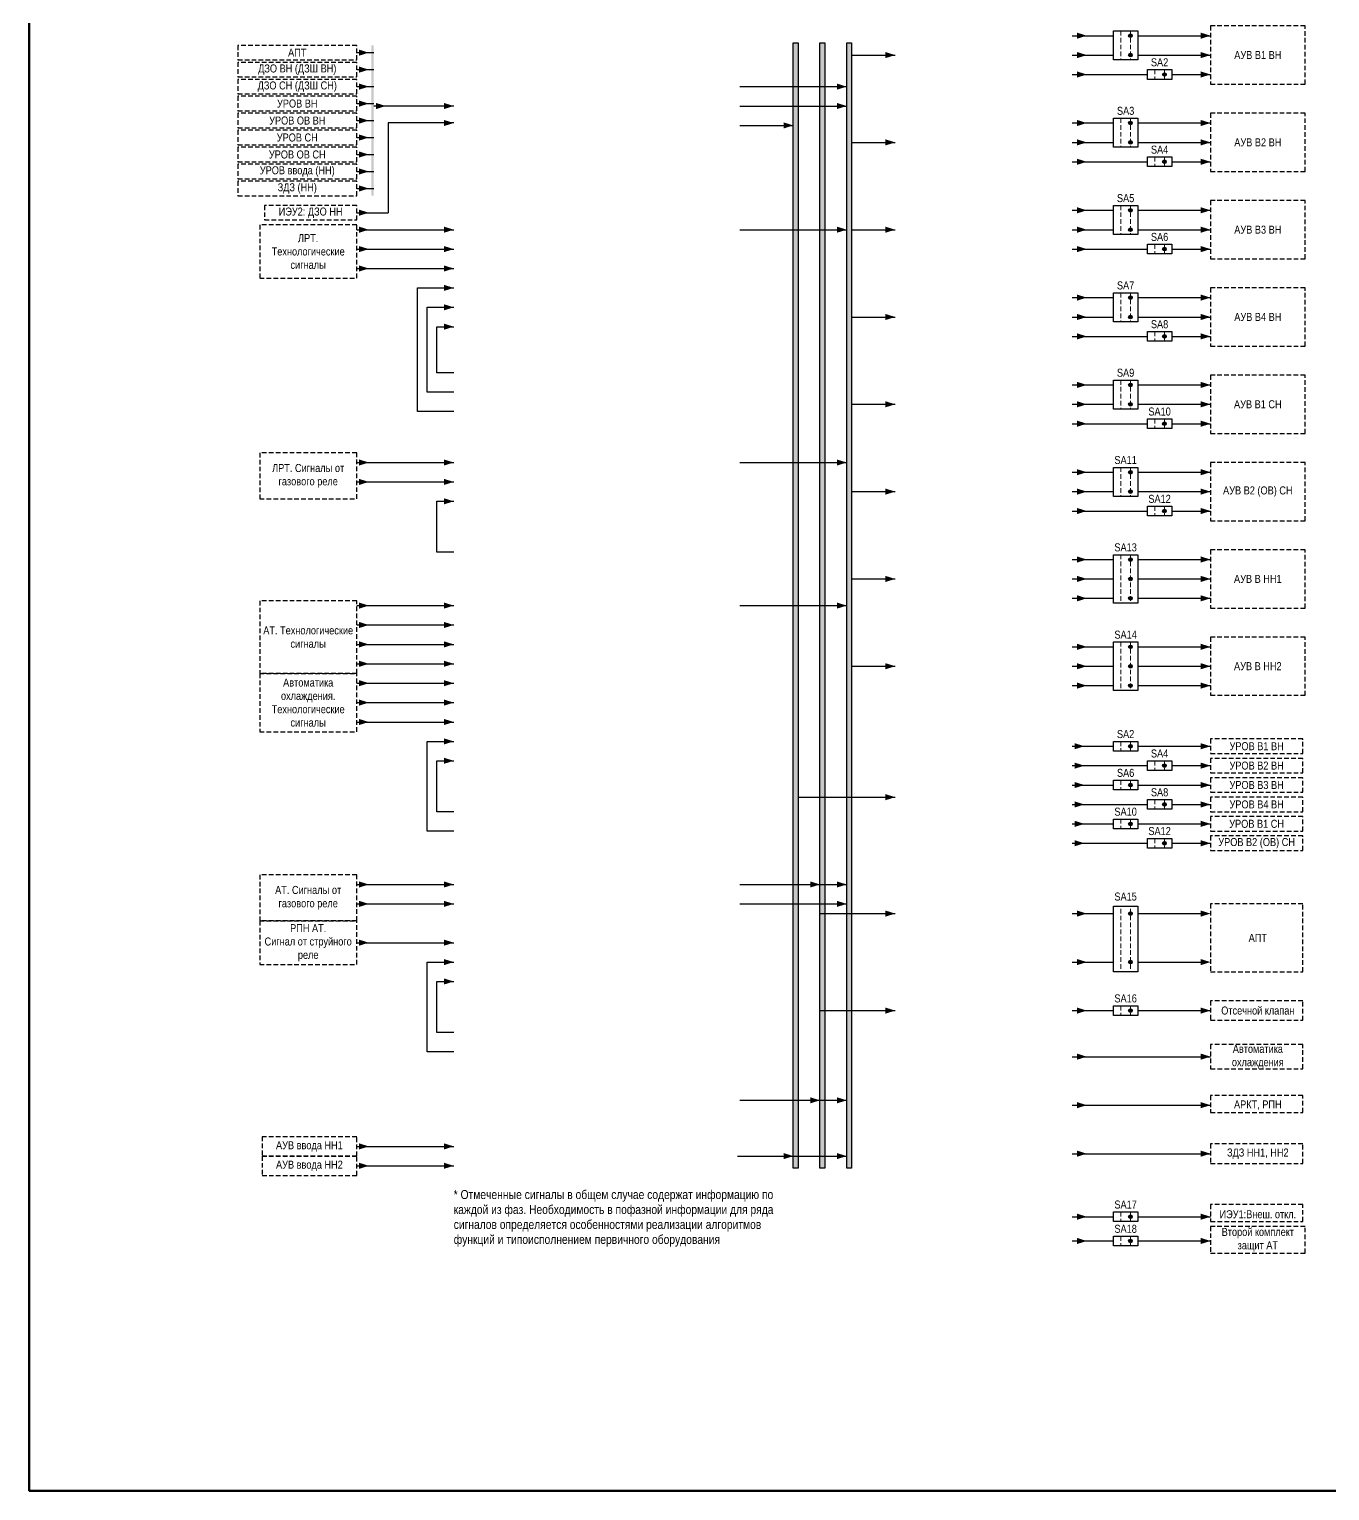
# Model space of a CAD drawing. Header units: millimetres. Extents: x 25558 to 49929, y 1902 to 19390.
# Drawn here: x 26079 to 26615, y 15843 to 16446 of the extents above; entities that cross this region are included whole.
import ezdxf

# ---------------------------------------------------------------- set-up
doc = ezdxf.new("R2010")
doc.units = ezdxf.units.MM
doc.linetypes.add('штриховая2', pattern=[9.525, 6.35, -3.175])
for name, color, linetype, lineweight in [('Основная', 7, 'Continuous', 30), ('Отключение_включение', 1, 'Continuous', 30), ('Тонкая', 7, 'Continuous', 5), ('Цепи внешние', 84, 'Continuous', 30), ('Цепи внутренние', 5, 'Continuous', 30), ('Штриховая', 7, 'штриховая2', 20)]:
    doc.layers.add(name, color=color, linetype=linetype, lineweight=lineweight)
doc.styles.add('Narrow', font='ARIALN.TTF')

msp = doc.modelspace()

# ---------------------------------------------------------------- hatches: boundary and pattern name
h = msp.add_hatch(color=1)
h.dxf.hatch_style = 1
h.paths.add_polyline_path([(26220, 16377), (26221, 16377), (26221, 16439), (26220, 16439)])
at = {"layer": 'Отключение_включение'}
h = msp.add_hatch(color=256, dxfattribs=at)
h.dxf.hatch_style = 1
h.paths.add_polyline_path([(26418, 16440), (26416, 16440), (26416, 15976), (26418, 15976)])
at = {"layer": 'Тонкая', "lineweight": 25, "ltscale": 0.25}
h = msp.add_hatch(color=256, dxfattribs=at)
edge = h.paths.add_edge_path()
edge.add_arc((26533, 16443), 0.75, 0, 360)
h = msp.add_hatch(color=256, dxfattribs=at)
edge = h.paths.add_edge_path()
edge.add_arc((26533, 16435), 0.75, 0, 360)
h = msp.add_hatch(color=256, dxfattribs=at)
edge = h.paths.add_edge_path()
edge.add_arc((26547, 16427), 0.75, 0, 360)
h = msp.add_hatch(color=256, dxfattribs=at)
edge = h.paths.add_edge_path()
edge.add_arc((26533, 16407), 0.75, 0, 360)
h = msp.add_hatch(color=256, dxfattribs=at)
edge = h.paths.add_edge_path()
edge.add_arc((26533, 16399), 0.75, 0, 360)
h = msp.add_hatch(color=256, dxfattribs=at)
edge = h.paths.add_edge_path()
edge.add_arc((26547, 16391), 0.75, 0, 360)
h = msp.add_hatch(color=256, dxfattribs=at)
edge = h.paths.add_edge_path()
edge.add_arc((26533, 16371), 0.75, 0, 360)
h = msp.add_hatch(color=256, dxfattribs=at)
edge = h.paths.add_edge_path()
edge.add_arc((26533, 16363), 0.75, 0, 360)
h = msp.add_hatch(color=256, dxfattribs=at)
edge = h.paths.add_edge_path()
edge.add_arc((26547, 16355), 0.75, 0, 360)
h = msp.add_hatch(color=256, dxfattribs=at)
edge = h.paths.add_edge_path()
edge.add_arc((26533, 16335), 0.75, 0, 360)
h = msp.add_hatch(color=256, dxfattribs=at)
edge = h.paths.add_edge_path()
edge.add_arc((26533, 16327), 0.75, 0, 360)
h = msp.add_hatch(color=256, dxfattribs=at)
edge = h.paths.add_edge_path()
edge.add_arc((26547, 16319), 0.75, 0, 360)
h = msp.add_hatch(color=256, dxfattribs=at)
edge = h.paths.add_edge_path()
edge.add_arc((26533, 16299), 0.75, 0, 360)
h = msp.add_hatch(color=256, dxfattribs=at)
edge = h.paths.add_edge_path()
edge.add_arc((26533, 16291), 0.75, 0, 360)
h = msp.add_hatch(color=256, dxfattribs=at)
edge = h.paths.add_edge_path()
edge.add_arc((26547, 16283), 0.75, 0, 360)
h = msp.add_hatch(color=256, dxfattribs=at)
edge = h.paths.add_edge_path()
edge.add_arc((26533, 16263), 0.75, 0, 360)
h = msp.add_hatch(color=256, dxfattribs=at)
edge = h.paths.add_edge_path()
edge.add_arc((26533, 16255), 0.75, 0, 360)
h = msp.add_hatch(color=256, dxfattribs=at)
edge = h.paths.add_edge_path()
edge.add_arc((26547, 16247), 0.75, 0, 360)
h = msp.add_hatch(color=256, dxfattribs=at)
edge = h.paths.add_edge_path()
edge.add_arc((26533, 16227), 0.75, 0, 360)
h = msp.add_hatch(color=256, dxfattribs=at)
edge = h.paths.add_edge_path()
edge.add_arc((26533, 16219), 0.75, 0, 360)
h = msp.add_hatch(color=256, dxfattribs=at)
edge = h.paths.add_edge_path()
edge.add_arc((26533, 16211), 0.75, 0, 360)
h = msp.add_hatch(color=256, dxfattribs=at)
edge = h.paths.add_edge_path()
edge.add_arc((26533, 16191), 0.75, 0, 360)
h = msp.add_hatch(color=256, dxfattribs=at)
edge = h.paths.add_edge_path()
edge.add_arc((26533, 16183), 0.75, 0, 360)
h = msp.add_hatch(color=256, dxfattribs=at)
edge = h.paths.add_edge_path()
edge.add_arc((26533, 16175), 0.75, 0, 360)
h = msp.add_hatch(color=256, dxfattribs=at)
edge = h.paths.add_edge_path()
edge.add_arc((26533, 16150), 0.75, 0, 360)
h = msp.add_hatch(color=256, dxfattribs=at)
edge = h.paths.add_edge_path()
edge.add_arc((26547, 16142), 0.75, 0, 360)
h = msp.add_hatch(color=256, dxfattribs=at)
edge = h.paths.add_edge_path()
edge.add_arc((26533, 16134), 0.75, 0, 360)
h = msp.add_hatch(color=256, dxfattribs=at)
edge = h.paths.add_edge_path()
edge.add_arc((26547, 16126), 0.75, 0, 360)
h = msp.add_hatch(color=256, dxfattribs=at)
edge = h.paths.add_edge_path()
edge.add_arc((26533, 16118), 0.75, 0, 360)
h = msp.add_hatch(color=256, dxfattribs=at)
edge = h.paths.add_edge_path()
edge.add_arc((26547, 16110), 0.75, 0, 360)
h = msp.add_hatch(color=256, dxfattribs=at)
edge = h.paths.add_edge_path()
edge.add_arc((26533, 16081), 0.75, 0, 360)
h = msp.add_hatch(color=256, dxfattribs=at)
edge = h.paths.add_edge_path()
edge.add_arc((26533, 16061), 0.75, 0, 360)
h = msp.add_hatch(color=256, dxfattribs=at)
edge = h.paths.add_edge_path()
edge.add_arc((26533, 16041), 0.75, 0, 360)
h = msp.add_hatch(color=256, dxfattribs=at)
edge = h.paths.add_edge_path()
edge.add_arc((26533, 15956), 0.75, 0, 360)
h = msp.add_hatch(color=256, dxfattribs=at)
edge = h.paths.add_edge_path()
edge.add_arc((26533, 15946), 0.75, 0, 360)
at = {"layer": 'Цепи внутренние', "ltscale": 0.3}
h = msp.add_hatch(color=256, dxfattribs=at)
h.dxf.hatch_style = 1
h.paths.add_polyline_path([(26396, 16440), (26394, 16440), (26394, 15976), (26396, 15976)])
h = msp.add_hatch(color=256, dxfattribs=at)
h.dxf.hatch_style = 1
h.paths.add_polyline_path([(26407, 16440), (26405, 16440), (26405, 15976), (26407, 15976)])

# ---------------------------------------------------------------- linework, layer by layer
at = {"layer": 'Основная'}
for points in [[(26526, 16445), (26536, 16445), (26536, 16433), (26526, 16433)], [(26540, 16429), (26550, 16429), (26550, 16425), (26540, 16425)], [(26526, 16409), (26536, 16409), (26536, 16397), (26526, 16397)], [(26540, 16393), (26550, 16393), (26550, 16389), (26540, 16389)], [(26526, 16373), (26536, 16373), (26536, 16361), (26526, 16361)], [(26540, 16357), (26550, 16357), (26550, 16353), (26540, 16353)], [(26526, 16337), (26536, 16337), (26536, 16325), (26526, 16325)], [(26540, 16321), (26550, 16321), (26550, 16317), (26540, 16317)], [(26526, 16301), (26536, 16301), (26536, 16289), (26526, 16289)], [(26540, 16285), (26550, 16285), (26550, 16281), (26540, 16281)], [(26526, 16265), (26536, 16265), (26536, 16253), (26526, 16253)], [(26540, 16249), (26550, 16249), (26550, 16245), (26540, 16245)], [(26526, 16229), (26536, 16229), (26536, 16209), (26526, 16209)], [(26526, 16193), (26536, 16193), (26536, 16173), (26526, 16173)], [(26526, 16152), (26536, 16152), (26536, 16148), (26526, 16148)], [(26540, 16144), (26550, 16144), (26550, 16140), (26540, 16140)], [(26526, 16136), (26536, 16136), (26536, 16132), (26526, 16132)], [(26540, 16128), (26550, 16128), (26550, 16124), (26540, 16124)], [(26526, 16120), (26536, 16120), (26536, 16116), (26526, 16116)], [(26540, 16112), (26550, 16112), (26550, 16108), (26540, 16108)], [(26526, 16084), (26536, 16084), (26536, 16057), (26526, 16057)], [(26526, 16043), (26536, 16043), (26536, 16039), (26526, 16039)], [(26526, 15958), (26536, 15958), (26536, 15954), (26526, 15954)], [(26526, 15948), (26536, 15948), (26536, 15944), (26526, 15944)]]:
    msp.add_lwpolyline(points, close=True, dxfattribs=at)
at = {"layer": 'Отключение_включение'}
for p, q in [((26509, 16443), (26526, 16443)), ((26536, 16443), (26566, 16443)), ((26214, 16436), (26221, 16436)), ((26418, 16435), (26436, 16435)), ((26214, 16429), (26221, 16429)), ((26214, 16422), (26221, 16422)), ((26372, 16422), (26416, 16422)), ((26214, 16415), (26221, 16415)), ((26372, 16414), (26416, 16414)), ((26214, 16408), (26221, 16408)), ((26254, 16407), (26227, 16407)), ((26227, 16407), (26227, 16370)), ((26509, 16407), (26526, 16407)), ((26536, 16407), (26566, 16407)), ((26214, 16401), (26221, 16401)), ((26418, 16399), (26436, 16399)), ((26214, 16394), (26221, 16394)), ((26214, 16387), (26221, 16387)), ((26214, 16380), (26221, 16380)), ((26214, 16370), (26227, 16370)), ((26509, 16371), (26526, 16371)), ((26536, 16371), (26566, 16371)), ((26372, 16363), (26416, 16363)), ((26418, 16363), (26436, 16363)), ((26509, 16335), (26526, 16335)), ((26536, 16335), (26566, 16335)), ((26418, 16327), (26436, 16327)), ((26509, 16299), (26526, 16299)), ((26536, 16299), (26566, 16299)), ((26418, 16291), (26436, 16291)), ((26372, 16267), (26416, 16267)), ((26509, 16263), (26526, 16263)), ((26536, 16263), (26566, 16263)), ((26418, 16255), (26436, 16255)), ((26509, 16227), (26526, 16227)), ((26536, 16227), (26566, 16227)), ((26418, 16219), (26436, 16219)), ((26372, 16208), (26416, 16208)), ((26509, 16191), (26526, 16191)), ((26536, 16191), (26566, 16191)), ((26418, 16183), (26436, 16183)), ((26372, 16093), (26416, 16093)), ((26372, 16085), (26416, 16085)), ((26372, 16004), (26416, 16004)), ((26371, 15981), (26416, 15981)), ((26509, 15956), (26526, 15956)), ((26536, 15956), (26566, 15956)), ((26509, 15946), (26526, 15946)), ((26536, 15946), (26566, 15946))]:
    msp.add_line(p, q, dxfattribs=at)
for points in [[(26515, 16443, 0, 2.5, 0), (26511, 16443, 0, 0, 0)], [(26566, 16443, 0, 2.5, 0), (26562, 16443, 0, 0, 0)], [(26219, 16436, 0, 2.5, 0), (26215, 16436, 0, 0, 0)], [(26436, 16435, 0, 2.5, 0), (26432, 16435, 0, 0, 0)], [(26219, 16429, 0, 2.5, 0), (26215, 16429, 0, 0, 0)], [(26219, 16422, 0, 2.5, 0), (26215, 16422, 0, 0, 0)], [(26416, 16422, 0, 2.5, 0), (26412, 16422, 0, 0, 0)], [(26219, 16415, 0, 2.5, 0), (26215, 16415, 0, 0, 0)], [(26226, 16414, 0, 2.5, 0), (26222, 16414, 0, 0, 0)], [(26254, 16414, 0, 2.5, 0), (26250, 16414, 0, 0, 0)], [(26416, 16414, 0, 2.5, 0), (26412, 16414, 0, 0, 0)], [(26219, 16408, 0, 2.5, 0), (26215, 16408, 0, 0, 0)], [(26254, 16407, 0, 2.5, 0), (26250, 16407, 0, 0, 0)], [(26515, 16407, 0, 2.5, 0), (26511, 16407, 0, 0, 0)], [(26566, 16407, 0, 2.5, 0), (26562, 16407, 0, 0, 0)], [(26219, 16401, 0, 2.5, 0), (26215, 16401, 0, 0, 0)], [(26436, 16399, 0, 2.5, 0), (26432, 16399, 0, 0, 0)], [(26219, 16394, 0, 2.5, 0), (26215, 16394, 0, 0, 0)], [(26219, 16387, 0, 2.5, 0), (26215, 16387, 0, 0, 0)], [(26219, 16380, 0, 2.5, 0), (26215, 16380, 0, 0, 0)], [(26219, 16370, 0, 2.5, 0), (26215, 16370, 0, 0, 0)], [(26515, 16371, 0, 2.5, 0), (26511, 16371, 0, 0, 0)], [(26566, 16371, 0, 2.5, 0), (26562, 16371, 0, 0, 0)], [(26416, 16363, 0, 2.5, 0), (26412, 16363, 0, 0, 0)], [(26436, 16363, 0, 2.5, 0), (26432, 16363, 0, 0, 0)], [(26515, 16335, 0, 2.5, 0), (26511, 16335, 0, 0, 0)], [(26566, 16335, 0, 2.5, 0), (26562, 16335, 0, 0, 0)], [(26436, 16327, 0, 2.5, 0), (26432, 16327, 0, 0, 0)], [(26515, 16299, 0, 2.5, 0), (26511, 16299, 0, 0, 0)], [(26566, 16299, 0, 2.5, 0), (26562, 16299, 0, 0, 0)], [(26436, 16291, 0, 2.5, 0), (26432, 16291, 0, 0, 0)], [(26416, 16267, 0, 2.5, 0), (26412, 16267, 0, 0, 0)], [(26515, 16263, 0, 2.5, 0), (26511, 16263, 0, 0, 0)], [(26566, 16263, 0, 2.5, 0), (26562, 16263, 0, 0, 0)], [(26436, 16255, 0, 2.5, 0), (26432, 16255, 0, 0, 0)], [(26515, 16227, 0, 2.5, 0), (26511, 16227, 0, 0, 0)], [(26566, 16227, 0, 2.5, 0), (26562, 16227, 0, 0, 0)], [(26436, 16219, 0, 2.5, 0), (26432, 16219, 0, 0, 0)], [(26416, 16208, 0, 2.5, 0), (26412, 16208, 0, 0, 0)], [(26515, 16191, 0, 2.5, 0), (26511, 16191, 0, 0, 0)], [(26566, 16191, 0, 2.5, 0), (26562, 16191, 0, 0, 0)], [(26436, 16183, 0, 2.5, 0), (26432, 16183, 0, 0, 0)], [(26405, 16093, 0, 2.5, 0), (26401, 16093, 0, 0, 0)], [(26416, 16093, 0, 2.5, 0), (26412, 16093, 0, 0, 0)], [(26416, 16085, 0, 2.5, 0), (26412, 16085, 0, 0, 0)], [(26405, 16004, 0, 2.5, 0), (26401, 16004, 0, 0, 0)], [(26416, 16004, 0, 2.5, 0), (26412, 16004, 0, 0, 0)], [(26394, 15981, 0, 2.5, 0), (26390, 15981, 0, 0, 0)], [(26416, 15981, 0, 2.5, 0), (26412, 15981, 0, 0, 0)], [(26515, 15956, 0, 2.5, 0), (26511, 15956, 0, 0, 0)], [(26566, 15956, 0, 2.5, 0), (26562, 15956, 0, 0, 0)], [(26515, 15946, 0, 2.5, 0), (26511, 15946, 0, 0, 0)], [(26566, 15946, 0, 2.5, 0), (26562, 15946, 0, 0, 0)]]:
    msp.add_lwpolyline(points, format="xyseb", dxfattribs=at)
msp.add_lwpolyline([(26416, 16440), (26418, 16440), (26418, 15976), (26416, 15976)], close=True, dxfattribs=at)
msp.add_lwpolyline([(26254, 16414), (26221, 16414)], dxfattribs=at)
at = {"layer": 'Тонкая', "color": 6, "lineweight": 50}
msp.add_lwpolyline([(26673, 15843), (26079, 15843), (26079, 16683), (26673, 16683)], close=True, dxfattribs=at)
at = {"layer": 'Тонкая', "lineweight": 25, "ltscale": 0.25}
for centre in [(26533, 16443), (26533, 16435), (26547, 16427), (26533, 16407), (26533, 16399), (26547, 16391), (26533, 16371), (26533, 16363), (26547, 16355), (26533, 16335), (26533, 16327), (26547, 16319), (26533, 16299), (26533, 16291), (26547, 16283), (26533, 16263), (26533, 16255), (26547, 16247), (26533, 16227), (26533, 16219), (26533, 16211), (26533, 16191), (26533, 16183), (26533, 16175), (26533, 16150), (26547, 16142), (26533, 16134), (26547, 16126), (26533, 16118), (26547, 16110), (26533, 16081), (26533, 16061), (26533, 16041), (26533, 15956), (26533, 15946)]:
    msp.add_circle(centre, 0.75, dxfattribs=at)
at = {"layer": 'Цепи внешние', "ltscale": 0.3}
for p, q in [((26509, 16435), (26526, 16435)), ((26536, 16435), (26566, 16435)), ((26509, 16427), (26540, 16427)), ((26550, 16427), (26566, 16427)), ((26509, 16399), (26526, 16399)), ((26536, 16399), (26566, 16399)), ((26509, 16391), (26540, 16391)), ((26550, 16391), (26566, 16391)), ((26214, 16363), (26254, 16363)), ((26509, 16363), (26526, 16363)), ((26536, 16363), (26566, 16363)), ((26214, 16355), (26254, 16355)), ((26509, 16355), (26540, 16355)), ((26550, 16355), (26566, 16355)), ((26214, 16347), (26254, 16347)), ((26509, 16327), (26526, 16327)), ((26536, 16327), (26566, 16327)), ((26509, 16319), (26540, 16319)), ((26550, 16319), (26566, 16319)), ((26509, 16291), (26526, 16291)), ((26536, 16291), (26566, 16291)), ((26509, 16283), (26540, 16283)), ((26550, 16283), (26566, 16283)), ((26214, 16267), (26254, 16267)), ((26214, 16259), (26254, 16259)), ((26509, 16255), (26526, 16255)), ((26536, 16255), (26566, 16255)), ((26509, 16247), (26540, 16247)), ((26550, 16247), (26566, 16247)), ((26509, 16219), (26526, 16219)), ((26536, 16219), (26566, 16219)), ((26214, 16208), (26254, 16208)), ((26509, 16211), (26526, 16211)), ((26536, 16211), (26566, 16211)), ((26214, 16200), (26254, 16200)), ((26214, 16192), (26254, 16192)), ((26214, 16184), (26254, 16184)), ((26509, 16183), (26526, 16183)), ((26536, 16183), (26566, 16183)), ((26214, 16176), (26254, 16176)), ((26509, 16175), (26526, 16175)), ((26536, 16175), (26566, 16175)), ((26214, 16168), (26254, 16168)), ((26214, 16160), (26254, 16160)), ((26214, 16093), (26254, 16093)), ((26214, 16085), (26254, 16085)), ((26214, 16069), (26254, 16069)), ((26214, 15985), (26254, 15985)), ((26214, 15977), (26254, 15977))]:
    msp.add_line(p, q, dxfattribs=at)
at = {"layer": 'Цепи внешние'}
for p, q in [((26509, 16150), (26526, 16150)), ((26536, 16150), (26566, 16150)), ((26509, 16142), (26540, 16142)), ((26550, 16142), (26566, 16142)), ((26509, 16134), (26526, 16134)), ((26536, 16134), (26566, 16134)), ((26509, 16126), (26540, 16126)), ((26550, 16126), (26566, 16126)), ((26509, 16118), (26526, 16118)), ((26536, 16118), (26566, 16118)), ((26509, 16110), (26540, 16110)), ((26550, 16110), (26566, 16110)), ((26509, 16081), (26526, 16081)), ((26536, 16081), (26562, 16081)), ((26509, 16061), (26526, 16061)), ((26536, 16061), (26562, 16061)), ((26509, 16041), (26526, 16041)), ((26536, 16041), (26566, 16041)), ((26509, 16002), (26566, 16002)), ((26509, 15982), (26566, 15982))]:
    msp.add_line(p, q, dxfattribs=at)
at = {"layer": 'Цепи внешние', "linetype": 'штриховая2', "ltscale": 0.3}
for points in [[(26605, 16447), (26566, 16447), (26566, 16423), (26605, 16423)], [(26214, 16439), (26165, 16439), (26165, 16433), (26214, 16433)], [(26214, 16432), (26165, 16432), (26165, 16426), (26214, 16426)], [(26214, 16425), (26165, 16425), (26165, 16419), (26214, 16419)], [(26214, 16418), (26165, 16418), (26165, 16412), (26214, 16412)], [(26214, 16411), (26165, 16411), (26165, 16405), (26214, 16405)], [(26605, 16411), (26566, 16411), (26566, 16387), (26605, 16387)], [(26214, 16404), (26165, 16404), (26165, 16398), (26214, 16398)], [(26214, 16397), (26165, 16397), (26165, 16391), (26214, 16391)], [(26214, 16390), (26165, 16390), (26165, 16384), (26214, 16384)], [(26214, 16383), (26165, 16383), (26165, 16377), (26214, 16377)], [(26605, 16375), (26566, 16375), (26566, 16351), (26605, 16351)], [(26214, 16365), (26174, 16365), (26174, 16343), (26214, 16343)], [(26605, 16339), (26566, 16339), (26566, 16315), (26605, 16315)], [(26605, 16303), (26566, 16303), (26566, 16279), (26605, 16279)], [(26214, 16271), (26174, 16271), (26174, 16252), (26214, 16252)], [(26605, 16267), (26566, 16267), (26566, 16243), (26605, 16243)], [(26605, 16231), (26566, 16231), (26566, 16207), (26605, 16207)], [(26214, 16210), (26174, 16210), (26174, 16180), (26214, 16180)], [(26605, 16195), (26566, 16195), (26566, 16171), (26605, 16171)], [(26214, 16180), (26174, 16180), (26174, 16156), (26214, 16156)], [(26604, 16153), (26566, 16153), (26566, 16147), (26604, 16147)], [(26604, 16145), (26566, 16145), (26566, 16139), (26604, 16139)], [(26604, 16137), (26566, 16137), (26566, 16131), (26604, 16131)], [(26604, 16129), (26566, 16129), (26566, 16123), (26604, 16123)], [(26604, 16121), (26566, 16121), (26566, 16115), (26604, 16115)], [(26604, 16113), (26566, 16113), (26566, 16107), (26604, 16107)], [(26214, 16097), (26174, 16097), (26174, 16078), (26214, 16078)], [(26604, 16085), (26566, 16085), (26566, 16057), (26604, 16057)], [(26214, 16078), (26174, 16078), (26174, 16060), (26214, 16060)], [(26604, 16045), (26566, 16045), (26566, 16037), (26604, 16037)], [(26604, 16027), (26566, 16027), (26566, 16017), (26604, 16017)], [(26604, 16006), (26566, 16006), (26566, 15999), (26604, 15999)], [(26214, 15989), (26175, 15989), (26175, 15981), (26214, 15981)], [(26604, 15986), (26566, 15986), (26566, 15978), (26604, 15978)], [(26214, 15981), (26175, 15981), (26175, 15973), (26214, 15973)], [(26605, 15952), (26566, 15952), (26566, 15941), (26605, 15941)]]:
    msp.add_lwpolyline(points, close=True, dxfattribs=at)
at = {"layer": 'Цепи внешние', "ltscale": 0.3}
for points in [[(26515, 16435, 0, 2.5, 0), (26511, 16435, 0, 0, 0)], [(26566, 16435, 0, 2.5, 0), (26562, 16435, 0, 0, 0)], [(26515, 16427, 0, 2.5, 0), (26511, 16427, 0, 0, 0)], [(26566, 16427, 0, 2.5, 0), (26562, 16427, 0, 0, 0)], [(26515, 16399, 0, 2.5, 0), (26511, 16399, 0, 0, 0)], [(26566, 16399, 0, 2.5, 0), (26562, 16399, 0, 0, 0)], [(26515, 16391, 0, 2.5, 0), (26511, 16391, 0, 0, 0)], [(26566, 16391, 0, 2.5, 0), (26562, 16391, 0, 0, 0)], [(26219, 16363, 0, 2.5, 0), (26215, 16363, 0, 0, 0)], [(26254, 16363, 0, 2.5, 0), (26250, 16363, 0, 0, 0)], [(26515, 16363, 0, 2.5, 0), (26511, 16363, 0, 0, 0)], [(26566, 16363, 0, 2.5, 0), (26562, 16363, 0, 0, 0)], [(26219, 16355, 0, 2.5, 0), (26215, 16355, 0, 0, 0)], [(26254, 16355, 0, 2.5, 0), (26250, 16355, 0, 0, 0)], [(26515, 16355, 0, 2.5, 0), (26511, 16355, 0, 0, 0)], [(26566, 16355, 0, 2.5, 0), (26562, 16355, 0, 0, 0)], [(26219, 16347, 0, 2.5, 0), (26215, 16347, 0, 0, 0)], [(26254, 16347, 0, 2.5, 0), (26250, 16347, 0, 0, 0)], [(26515, 16327, 0, 2.5, 0), (26511, 16327, 0, 0, 0)], [(26566, 16327, 0, 2.5, 0), (26562, 16327, 0, 0, 0)], [(26515, 16319, 0, 2.5, 0), (26511, 16319, 0, 0, 0)], [(26566, 16319, 0, 2.5, 0), (26562, 16319, 0, 0, 0)], [(26515, 16291, 0, 2.5, 0), (26511, 16291, 0, 0, 0)], [(26566, 16291, 0, 2.5, 0), (26562, 16291, 0, 0, 0)], [(26515, 16283, 0, 2.5, 0), (26511, 16283, 0, 0, 0)], [(26566, 16283, 0, 2.5, 0), (26562, 16283, 0, 0, 0)], [(26219, 16267, 0, 2.5, 0), (26215, 16267, 0, 0, 0)], [(26254, 16267, 0, 2.5, 0), (26250, 16267, 0, 0, 0)], [(26219, 16259, 0, 2.5, 0), (26215, 16259, 0, 0, 0)], [(26254, 16259, 0, 2.5, 0), (26250, 16259, 0, 0, 0)], [(26515, 16255, 0, 2.5, 0), (26511, 16255, 0, 0, 0)], [(26566, 16255, 0, 2.5, 0), (26562, 16255, 0, 0, 0)], [(26515, 16247, 0, 2.5, 0), (26511, 16247, 0, 0, 0)], [(26566, 16247, 0, 2.5, 0), (26562, 16247, 0, 0, 0)], [(26515, 16219, 0, 2.5, 0), (26511, 16219, 0, 0, 0)], [(26566, 16219, 0, 2.5, 0), (26562, 16219, 0, 0, 0)], [(26515, 16211, 0, 2.5, 0), (26511, 16211, 0, 0, 0)], [(26566, 16211, 0, 2.5, 0), (26562, 16211, 0, 0, 0)], [(26219, 16208, 0, 2.5, 0), (26215, 16208, 0, 0, 0)], [(26254, 16208, 0, 2.5, 0), (26250, 16208, 0, 0, 0)], [(26219, 16200, 0, 2.5, 0), (26215, 16200, 0, 0, 0)], [(26254, 16200, 0, 2.5, 0), (26250, 16200, 0, 0, 0)], [(26219, 16192, 0, 2.5, 0), (26215, 16192, 0, 0, 0)], [(26254, 16192, 0, 2.5, 0), (26250, 16192, 0, 0, 0)], [(26219, 16184, 0, 2.5, 0), (26215, 16184, 0, 0, 0)], [(26254, 16184, 0, 2.5, 0), (26250, 16184, 0, 0, 0)], [(26515, 16183, 0, 2.5, 0), (26511, 16183, 0, 0, 0)], [(26566, 16183, 0, 2.5, 0), (26562, 16183, 0, 0, 0)], [(26219, 16176, 0, 2.5, 0), (26215, 16176, 0, 0, 0)], [(26254, 16176, 0, 2.5, 0), (26250, 16176, 0, 0, 0)], [(26515, 16175, 0, 2.5, 0), (26511, 16175, 0, 0, 0)], [(26566, 16175, 0, 2.5, 0), (26562, 16175, 0, 0, 0)], [(26219, 16168, 0, 2.5, 0), (26215, 16168, 0, 0, 0)], [(26254, 16168, 0, 2.5, 0), (26250, 16168, 0, 0, 0)], [(26219, 16160, 0, 2.5, 0), (26215, 16160, 0, 0, 0)], [(26254, 16160, 0, 2.5, 0), (26250, 16160, 0, 0, 0)], [(26514, 16150, 0, 2.5, 0), (26510, 16150, 0, 0, 0)], [(26566, 16150, 0, 2.5, 0), (26562, 16150, 0, 0, 0)], [(26514, 16142, 0, 2.5, 0), (26510, 16142, 0, 0, 0)], [(26566, 16142, 0, 2.5, 0), (26562, 16142, 0, 0, 0)], [(26514, 16134, 0, 2.5, 0), (26510, 16134, 0, 0, 0)], [(26566, 16134, 0, 2.5, 0), (26562, 16134, 0, 0, 0)], [(26514, 16126, 0, 2.5, 0), (26510, 16126, 0, 0, 0)], [(26566, 16126, 0, 2.5, 0), (26562, 16126, 0, 0, 0)], [(26514, 16118, 0, 2.5, 0), (26510, 16118, 0, 0, 0)], [(26566, 16118, 0, 2.5, 0), (26562, 16118, 0, 0, 0)], [(26514, 16110, 0, 2.5, 0), (26510, 16110, 0, 0, 0)], [(26566, 16110, 0, 2.5, 0), (26562, 16110, 0, 0, 0)], [(26219, 16093, 0, 2.5, 0), (26215, 16093, 0, 0, 0)], [(26254, 16093, 0, 2.5, 0), (26250, 16093, 0, 0, 0)], [(26219, 16085, 0, 2.5, 0), (26215, 16085, 0, 0, 0)], [(26254, 16085, 0, 2.5, 0), (26250, 16085, 0, 0, 0)], [(26219, 16069, 0, 2.5, 0), (26215, 16069, 0, 0, 0)], [(26254, 16069, 0, 2.5, 0), (26250, 16069, 0, 0, 0)], [(26219, 15985, 0, 2.5, 0), (26215, 15985, 0, 0, 0)], [(26254, 15985, 0, 2.5, 0), (26250, 15985, 0, 0, 0)], [(26219, 15977, 0, 2.5, 0), (26215, 15977, 0, 0, 0)], [(26254, 15977, 0, 2.5, 0), (26250, 15977, 0, 0, 0)]]:
    msp.add_lwpolyline(points, format="xyseb", dxfattribs=at)
at = {"layer": 'Цепи внешние'}
for points in [[(26515, 16081, 0, 2.5, 0), (26511, 16081, 0, 0, 0)], [(26566, 16081, 0, 2.5, 0), (26562, 16081, 0, 0, 0)], [(26515, 16061, 0, 2.5, 0), (26511, 16061, 0, 0, 0)], [(26566, 16061, 0, 2.5, 0), (26562, 16061, 0, 0, 0)], [(26515, 16041, 0, 2.5, 0), (26511, 16041, 0, 0, 0)], [(26566, 16041, 0, 2.5, 0), (26562, 16041, 0, 0, 0)], [(26515, 16022, 0, 2.5, 0), (26511, 16022, 0, 0, 0)], [(26566, 16022, 0, 2.5, 0), (26562, 16022, 0, 0, 0)], [(26515, 16002, 0, 2.5, 0), (26511, 16002, 0, 0, 0)], [(26566, 16002, 0, 2.5, 0), (26562, 16002, 0, 0, 0)], [(26515, 15982, 0, 2.5, 0), (26511, 15982, 0, 0, 0)], [(26566, 15982, 0, 2.5, 0), (26562, 15982, 0, 0, 0)]]:
    msp.add_lwpolyline(points, format="xyseb", dxfattribs=at)
msp.add_lwpolyline([(26509, 16022), (26566, 16022)], dxfattribs=at)
at = {"layer": 'Цепи внутренние', "ltscale": 0.3}
for p, q in [((26372, 16406), (26394, 16406)), ((26239, 16288), (26239, 16339)), ((26239, 16339), (26254, 16339)), ((26243, 16296), (26243, 16331)), ((26243, 16331), (26254, 16331)), ((26247, 16304), (26247, 16323)), ((26247, 16323), (26254, 16323)), ((26254, 16304), (26247, 16304)), ((26254, 16296), (26243, 16296)), ((26254, 16288), (26239, 16288)), ((26247, 16230), (26247, 16251)), ((26247, 16251), (26254, 16251)), ((26254, 16230), (26247, 16230)), ((26243, 16115), (26243, 16152)), ((26243, 16152), (26254, 16152)), ((26247, 16123), (26247, 16144)), ((26247, 16144), (26254, 16144)), ((26396, 16129), (26436, 16129)), ((26254, 16123), (26247, 16123)), ((26254, 16115), (26243, 16115)), ((26405, 16081), (26436, 16081)), ((26243, 16024), (26243, 16061)), ((26243, 16061), (26254, 16061)), ((26247, 16032), (26247, 16053)), ((26247, 16053), (26254, 16053)), ((26405, 16041), (26436, 16041)), ((26254, 16032), (26247, 16032)), ((26254, 16024), (26243, 16024))]:
    msp.add_line(p, q, dxfattribs=at)
for points in [[(26394, 16440), (26396, 16440), (26396, 15976), (26394, 15976)], [(26405, 16440), (26407, 16440), (26407, 15976), (26405, 15976)]]:
    msp.add_lwpolyline(points, close=True, dxfattribs=at)
for points in [[(26394, 16406, 0, 2.5, 0), (26390, 16406, 0, 0, 0)], [(26254, 16339, 0, 2.5, 0), (26250, 16339, 0, 0, 0)], [(26254, 16331, 0, 2.5, 0), (26250, 16331, 0, 0, 0)], [(26254, 16323, 0, 2.5, 0), (26250, 16323, 0, 0, 0)], [(26254, 16251, 0, 2.5, 0), (26250, 16251, 0, 0, 0)], [(26254, 16152, 0, 2.5, 0), (26250, 16152, 0, 0, 0)], [(26254, 16144, 0, 2.5, 0), (26250, 16144, 0, 0, 0)], [(26436, 16129, 0, 2.5, 0), (26432, 16129, 0, 0, 0)], [(26436, 16081, 0, 2.5, 0), (26432, 16081, 0, 0, 0)], [(26254, 16061, 0, 2.5, 0), (26250, 16061, 0, 0, 0)], [(26254, 16053, 0, 2.5, 0), (26250, 16053, 0, 0, 0)], [(26436, 16041, 0, 2.5, 0), (26432, 16041, 0, 0, 0)]]:
    msp.add_lwpolyline(points, format="xyseb", dxfattribs=at)
at = {"layer": 'Цепи внутренние', "linetype": 'штриховая2', "ltscale": 0.3}
for points in [[(26214, 16373), (26176, 16373), (26176, 16367), (26214, 16367)], [(26604, 15961), (26566, 15961), (26566, 15954), (26604, 15954)]]:
    msp.add_lwpolyline(points, close=True, dxfattribs=at)
at = {"layer": 'Штриховая', "ltscale": 0.3}
for p, q in [((26529, 16445), (26529, 16433)), ((26533, 16445), (26533, 16433)), ((26543, 16429), (26543, 16425)), ((26547, 16429), (26547, 16425)), ((26529, 16409), (26529, 16397)), ((26533, 16409), (26533, 16397)), ((26543, 16393), (26543, 16389)), ((26547, 16393), (26547, 16389)), ((26529, 16373), (26529, 16361)), ((26533, 16373), (26533, 16361)), ((26543, 16357), (26543, 16353)), ((26547, 16357), (26547, 16353)), ((26529, 16337), (26529, 16325)), ((26533, 16337), (26533, 16325)), ((26543, 16321), (26543, 16317)), ((26547, 16321), (26547, 16317)), ((26529, 16301), (26529, 16289)), ((26533, 16301), (26533, 16289)), ((26543, 16285), (26543, 16281)), ((26547, 16285), (26547, 16281)), ((26529, 16265), (26529, 16253)), ((26533, 16265), (26533, 16253)), ((26543, 16249), (26543, 16245)), ((26547, 16249), (26547, 16245)), ((26529, 16229), (26529, 16209)), ((26533, 16229), (26533, 16209)), ((26529, 16193), (26529, 16173)), ((26533, 16193), (26533, 16173)), ((26529, 16152), (26529, 16148)), ((26533, 16152), (26533, 16148)), ((26543, 16144), (26543, 16140)), ((26547, 16144), (26547, 16140)), ((26529, 16136), (26529, 16132)), ((26533, 16136), (26533, 16132)), ((26543, 16128), (26543, 16124)), ((26547, 16128), (26547, 16124)), ((26529, 16120), (26529, 16116)), ((26533, 16120), (26533, 16116)), ((26543, 16112), (26543, 16108)), ((26547, 16112), (26547, 16108)), ((26529, 16083), (26529, 16058)), ((26533, 16083), (26533, 16058)), ((26529, 16043), (26529, 16039)), ((26533, 16043), (26533, 16039)), ((26529, 15958), (26529, 15954)), ((26533, 15958), (26533, 15954)), ((26529, 15948), (26529, 15944)), ((26533, 15948), (26533, 15944))]:
    msp.add_line(p, q, dxfattribs=at)

# ---------------------------------------------------------------- texts
at = {"layer": 'Основная', "style": 'Narrow'}
for s, insert, char_height, width, attachment_point in [('АПТ', (26189.5, 16436), 3.3, 49, 5), ('АУВ В1 ВН', (26585.5, 16435), 3.3, 39, 5), ('ДЗО ВН (ДЗШ ВН)', (26189.5, 16429), 3.3, 49, 5), ('SA2', (26545, 16432), 3.3, 8.8248, 5), ('ДЗО СН (ДЗШ СН)', (26189.5, 16422), 3.3, 49, 5), ('УРОВ ВН', (26189.5, 16415), 3.3, 49, 5), ('SA3', (26531, 16412), 3.3, 39, 5), ('УРОВ ОВ ВН', (26189.5, 16408), 3.3, 49, 5), ('УРОВ СН', (26189.5, 16401), 3.3, 49, 5), ('АУВ В2 ВН', (26585.5, 16399), 3.3, 39, 5), ('УРОВ ОВ СН', (26189.5, 16394), 3.3, 49, 5), ('SA4', (26545, 16396), 3.3, 39, 5), ('УРОВ ввода (НН)', (26189.5, 16387), 3.3, 49, 5), ('ЗДЗ (НН)', (26189.5, 16380), 3.3, 49, 5), ('SA5', (26531, 16376), 3.3, 8.8977, 5), ('ИЭУ2: ДЗО НН', (26195, 16370), 3.3, 38, 5), ('АУВ В3 ВН', (26585.5, 16363), 3.3, 39, 5), ('ЛРТ. \\PТехнологические сигналы', (26194, 16354), 3.3, 40, 5), ('SA6', (26545, 16360), 3.3, 8.0123, 5), ('SA7', (26531, 16340), 3.3, 8.8977, 5), ('АУВ В4 ВН', (26585.5, 16327), 3.3, 39, 5), ('SA8', (26545, 16324), 3.3, 8.0123, 5), ('SA9', (26531, 16304), 3.3, 8.1148, 5), ('АУВ В1 СН', (26585.5, 16291), 3.3, 39, 5), ('SA10', (26545, 16288), 3.3, 8.8248, 5), ('ЛРТ. Сигналы от газового реле', (26194, 16261.5), 3.3, 40, 5), ('SA11', (26531, 16268), 3.3, 39, 5), ('АУВ В2 (ОВ) СН', (26585.5, 16255), 3.3, 39, 5), ('SA12', (26545, 16252), 3.3, 39, 5), ('SA13', (26531, 16232), 3.3, 39, 5), ('АУВ В НН1', (26585.5, 16219), 3.3, 39, 5), ('АТ. Технологические сигналы', (26194, 16195), 3.3, 40, 5), ('SA14', (26531, 16196), 3.3, 39, 5), ('АУВ В НН2', (26585.5, 16183), 3.3, 39, 5), ('Автоматика охлаждения. \\PТехнологические сигналы ', (26194, 16168), 3.3, 40, 5), ('SA2', (26531, 16155), 3.3, 39, 5), ('УРОВ В1 ВН', (26585, 16150), 3.3, 38, 5), ('SA4', (26545, 16147), 3.3, 39, 5), ('SA6', (26531, 16139), 3.3, 39, 5), ('УРОВ В2 ВН', (26585, 16142), 3.3, 38, 5), ('УРОВ В3 ВН', (26585, 16134), 3.3, 38, 5), ('SA8', (26545, 16131), 3.3, 39, 5), ('УРОВ В4 ВН', (26585, 16126), 3.3, 38, 5), ('SA10', (26531, 16123), 3.3, 39, 5), ('SA12', (26545, 16115), 3.3, 39, 5), ('УРОВ В1 СН', (26585, 16118), 3.3, 38, 5), ('УРОВ В2 (ОВ) СН', (26585, 16110), 3.3, 38, 5), ('АТ. Сигналы от газового реле', (26194, 16087.5), 3.3, 40, 5), ('SA15', (26531, 16088), 3.3, 39, 5), ('РПН АТ. \\PСигнал от струйного реле ', (26194, 16069), 3.3, 40, 5), ('АПТ', (26585.5, 16071), 3.3, 39, 5), ('SA16', (26531, 16046), 3.3, 39, 5), ('Отсечной клапан', (26585.5, 16041), 3.3, 39, 5), ('Автоматика охлаждения', (26585.5, 16022), 3.3, 39, 5), ('АРКТ, РПН', (26585.5, 16002), 3.3, 39, 5), ('АУВ ввода {\\C0;НН1}', (26194.5, 15985), 3.3, 39, 5), ('ЗДЗ НН1, НН2', (26585.5, 15982), 3.3, 39, 5), ('АУВ ввода {\\C0;НН2}', (26194.5, 15977), 3.3, 39, 5), ('* Отмеченные сигналы в общем случае содержат информацию по каждой из фаз. Необходимость в пофазной информации для ряда сигналов определяется особенностями реализации алгоритмов функций и типоисполнением первичного оборудования', (26254, 15967), 3.7, 135, 1), ('SA17', (26531, 15961), 3.3, 39, 5), ('ИЭУ1:Внеш. откл.', (26585.5, 15957), 3.3, 39, 5), ('SA18', (26531, 15951), 3.3, 39, 5), ('Второй комплект защит АТ', (26585.5, 15946.5), 3.3, 39, 5)]:
    msp.add_mtext(s, dxfattribs=dict(at, insert=insert, char_height=char_height, width=width, attachment_point=attachment_point))

doc.saveas('drawing.dxf')
